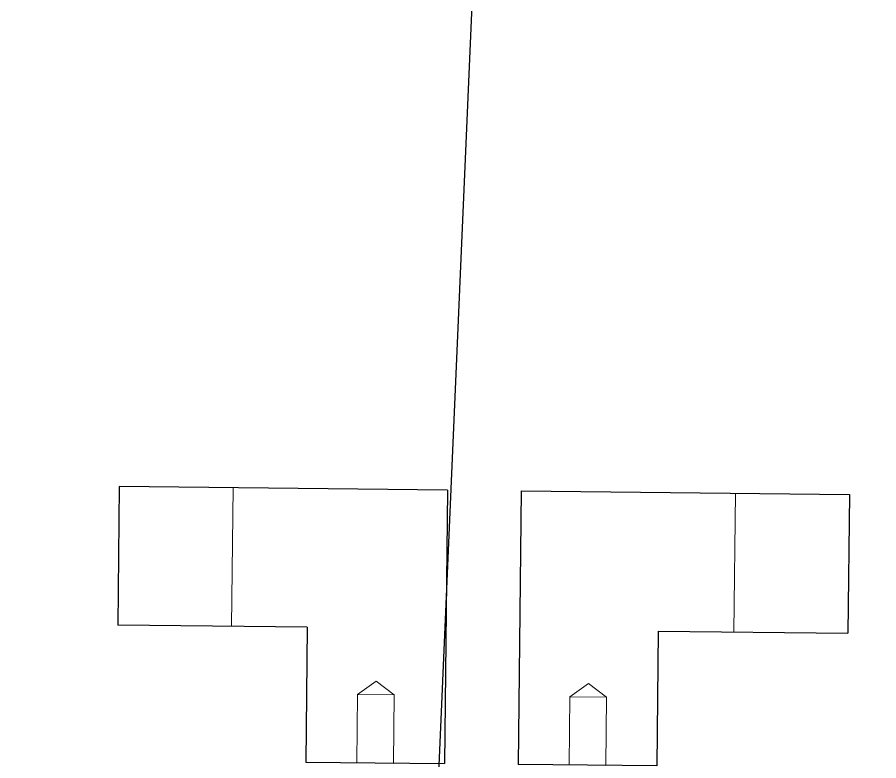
# Model space of a CAD drawing. Header units: inches. Extents: x 0 to 1813292486, y 0 to 3473589894.
# Drawn here: x 600592880.4 to 600593069.4, y 3473200795.8 to 3473200959 of the extents above; entities that cross this region are included whole.
import ezdxf

# ---------------------------------------------------------------- set-up
doc = ezdxf.new("R2010")
doc.units = ezdxf.units.IN
doc.header["$LTSCALE"] = 1000
doc.header["$MEASUREMENT"] = 0
doc.linetypes.add('AX-MALL-WALL-P02-QT$0$HIDDEN', pattern=[0.375, 0.25, -0.125])
for name, color, linetype in [('A-Anno-Note', 241, 'Continuous'), ('AX-MALL-DIM-P02$0$A-Anno-Dims', 3, 'Continuous'), ('AX-MALL-DIM-SY-P02$0$DIM_IDEN', 3, 'Continuous'), ('AX-MALL-P02-200$0$A-Anno-Note', 241, 'Continuous'), ('AX-MALL-WALL-P02$0$A-Anno-Note', 241, 'Continuous'), ('AX-MALL-WALL-P02-QT$0$A-Anno-Note', 241, 'Continuous'), ('AX-MALL-WALL-P02-QT$0$A-Detl-Patt', 8, 'Continuous'), ('AX-MALL-WALL-P02-QT$0$A-Detl-Thin', 131, 'Continuous')]:
    doc.layers.add(name, color=color, linetype=linetype)
doc.layers.add('AX-MALL-WALL-P02-QT$0$01粗实线', color=3, linetype='Continuous', lineweight=30)
doc.layers.add('AX-MALL-WALL-P02-QT$0$02细实线', color=7, linetype='Continuous', lineweight=13)

# ---------------------------------------------------------------- blocks, each defined once
blk = doc.blocks.new('AX-MALL-WALL-P02-QT$0$tj')
at = {"layer": 'AX-MALL-WALL-P02-QT$0$A-Detl-Patt'}
h = blk.add_hatch(dxfattribs=at)
h.set_pattern_fill('STEEL', color=256, scale=100.0000000000001, angle=50.43183869082386)
h.set_pattern_definition([(75.00000000004839, (-14278.19445574284, 156289.8254051208), (-153.3407249234246, 41.08752340989569), []), (75.00000000004839, (-14317.88195610046, 156358.5661673546), (-153.3407249234246, 41.08752340989569), [])])
edge = h.paths.add_edge_path()
edge.add_line((88101.273016572, 47666.64152574539), (87883.93542659283, 47459.84604215622))
edge.add_line((87883.93542659283, 47459.84604215622), (91571.54751467705, 43584.64122533798))
edge.add_arc((262949.389629302, 558937.705083496), 543101.4133620498, 251.6057364187558, 260.0288666978238)
edge.add_arc((172180.8466627672, -2862.146247219684), 27099.9982179492, 64.7128659603706, 96.9316049602786, ccw=False)
edge.add_arc((262948.9730309481, 558936.3205539446), 543099.9677998082, 261.6155114784545, 271.7251478115656)
edge.add_line((279298.9759148359, 16082.51663446426), (279298.9759315252, 16382.65274763107))
edge.add_arc((262948.9742454757, 558936.3204835369), 542799.9676941936, 261.62020364125146, 271.7261014454634, ccw=False)
edge.add_arc((172180.8456921196, -2862.14609140989), 27400.00151046549, 64.80631838577902, 96.83815911678944)
edge.add_arc((262949.394896181, 558937.7037490648), 542801.4137571028, 251.6136389015772, 260.02417327084333, ccw=False)
edge.add_line((91737.26096642017, 43845.69257831573), (88101.273016572, 47666.64152574539))
blk.add_lwpolyline([(88103.03003954887, 47737.33037519455), (87813.24658572674, 47461.60306501389), (91543.92713344097, 43541.13421487808, 0.03677856867194786), (168908.9495433569, 23989.2463850975, -0.1416543586965341), (183742.0972260237, 21592.70785188675, 0.04416604653312874), (279348.9759123325, 16034.00206041336), (279348.9759345055, 16434.18465709686, -0.04414427716130016), (183859.0483468771, 21979.79425859451, 0.1405450684183163), (168919.8474783897, 24393.46752309799, -0.03670519880877311), (91764.87840116024, 43889.20268630981), (88103.03007543087, 47737.33033752441)], format="xyb", dxfattribs=at)
blk.add_lwpolyline([(88101.273016572, 47666.64152574539), (87883.93542659283, 47459.84604215622), (91571.54751467705, 43584.64122533798, 0.0367693963449814), (168910.2986617088, 24039.77597379684, -0.1415142461245126), (183756.7420067787, 21641.08926153183, 0.04414024362697595), (279298.9759148359, 16082.51663446426), (279298.9759315252, 16382.65274763107, -0.04412389944666065), (183844.4648458958, 21931.40288829803, 0.1406825130026793), (168918.4574091434, 24342.94360637665, -0.03671436212623864), (91737.26096642017, 43845.69257831573)], format="xyb", close=True, dxfattribs=at)
blk = doc.blocks.new('AX-MALL-WALL-P02-QT$0$A$C2EA612DB')
at = {"layer": 'AX-MALL-WALL-P02-QT$0$01粗实线'}
for p, q in [((-3.151595592498779e-06, 75.00000158324838), (-3.151595592498779e-06, 37.00000158324838)), ((89.99999684840441, 75.00000158324838), (-3.151595592498779e-06, 75.00000158324838)), ((89.99999684840441, 75.00000158324838), (89.99999684840441, 1.583248376846313e-06)), ((51.99999684467912, 37.00000158324838), (-3.151595592498779e-06, 37.00000158324838)), ((51.99999684467912, 37.00000158324838), (51.99999684467912, 1.583248376846313e-06)), ((51.99999684467912, 1.583248376846313e-06), (89.99999684840441, 1.583248376846313e-06)), ((65.99999684467912, 1.583248376846313e-06), (75.99999684467912, 1.583248376846313e-06))]:
    blk.add_line(p, q, dxfattribs=at)
at = {"layer": 'AX-MALL-WALL-P02-QT$0$02细实线', "color": 2, "linetype": 'AX-MALL-WALL-P02-QT$0$HIDDEN'}
for p, q in [((31.24999684840441, 75.00000158324838), (31.24999684840441, 37.00000158324838)), ((65.99999684467912, 18.72821836359799), (70.99999684467912, 22.42916397377849)), ((75.99999684467912, 18.72821836359799), (70.99999684467912, 22.42916397377849)), ((65.99999684467912, 18.72821836359799), (65.99999684467912, 1.583248376846313e-06)), ((65.99999684467912, 18.72821836359799), (75.99999684467912, 18.72821836359799)), ((75.99999684467912, 18.72821836359799), (75.99999684467912, 1.583248376846313e-06))]:
    blk.add_line(p, q, dxfattribs=at)
blk = doc.blocks.new('AX-MALL-WALL-P02-QT$0$A$C35FC129B')
at = {"xscale": 0.8, "yscale": 0.8, "zscale": 0.8}
blk.add_blockref('AX-MALL-WALL-P02-QT$0$A$C2EA612DB', (-80.09011639654636, 29.9999987334013), dxfattribs=at)
at = {"extrusion": (-6.310887241768094e-29, 0, -1), "xscale": 0.8, "yscale": 0.8, "zscale": -0.8}
blk.add_blockref('AX-MALL-WALL-P02-QT$0$A$C2EA612DB', (-80.09011639654636, 29.99999873340039), dxfattribs=at)
blk = doc.blocks.new('AX-MALL-WALL-P02-QT$0$mqst2')
at = {"color": 6, "ltscale": 10, "rotation": 359.363885411206}
blk.add_blockref('AX-MALL-WALL-P02-QT$0$A$C35FC129B', (379391.8588815928, -46508.94587135315), dxfattribs=at)
blk = doc.blocks.new('AX-MALL-WALL-P02-QT')
at = {"layer": 'AX-MALL-WALL-P02-QT$0$A-Anno-Note', "rotation": 339.5681613092181}
blk.add_blockref('AX-MALL-WALL-P02-QT$0$mqst2', (600052179.2710491, 3473232742.396311), dxfattribs=at)
at = {"layer": 'AX-MALL-WALL-P02-QT$0$A-Detl-Thin', "rotation": 339.5681613091762}
blk.add_blockref('AX-MALL-WALL-P02-QT$0$tj', (600144118.6961328, 3473128496.287411), dxfattribs=at)
blk = doc.blocks.new('AX-MALL-WALL-P02')
at = {"layer": 'AX-MALL-WALL-P02$0$A-Anno-Note'}
blk.add_blockref('AX-MALL-WALL-P02-QT', (0, 0), dxfattribs=at)
blk = doc.blocks.new('AX-MALL-DIM-SY-P02')
at = {"layer": 'AX-MALL-DIM-SY-P02$0$DIM_IDEN'}
blk.add_line((600391661.3280892, 3473057202.533332), (600389052.2209401, 3473051031.079276), dxfattribs=at)
blk = doc.blocks.new('AX-MALL-DIM-P02')
at = {"layer": 'AX-MALL-DIM-P02$0$A-Anno-Dims'}
blk.add_blockref('AX-MALL-DIM-SY-P02', (0, 0), dxfattribs=at)
blk = doc.blocks.new('AX-MALL-P02-200')
at = {"layer": 'AX-MALL-P02-200$0$A-Anno-Note'}
blk.add_blockref('AX-MALL-WALL-P02', (0, 0), dxfattribs=at)
blk.add_blockref('AX-MALL-DIM-P02', (0, 0), dxfattribs=at)

msp = doc.modelspace()

# ---------------------------------------------------------------- block references
at = {"layer": 'A-Anno-Note', "rotation": 20.43183869077545}
msp.add_blockref('AX-MALL-P02-200', (1250392458.527329, 9048125.682563305), dxfattribs=at)

doc.saveas('drawing.dxf')
